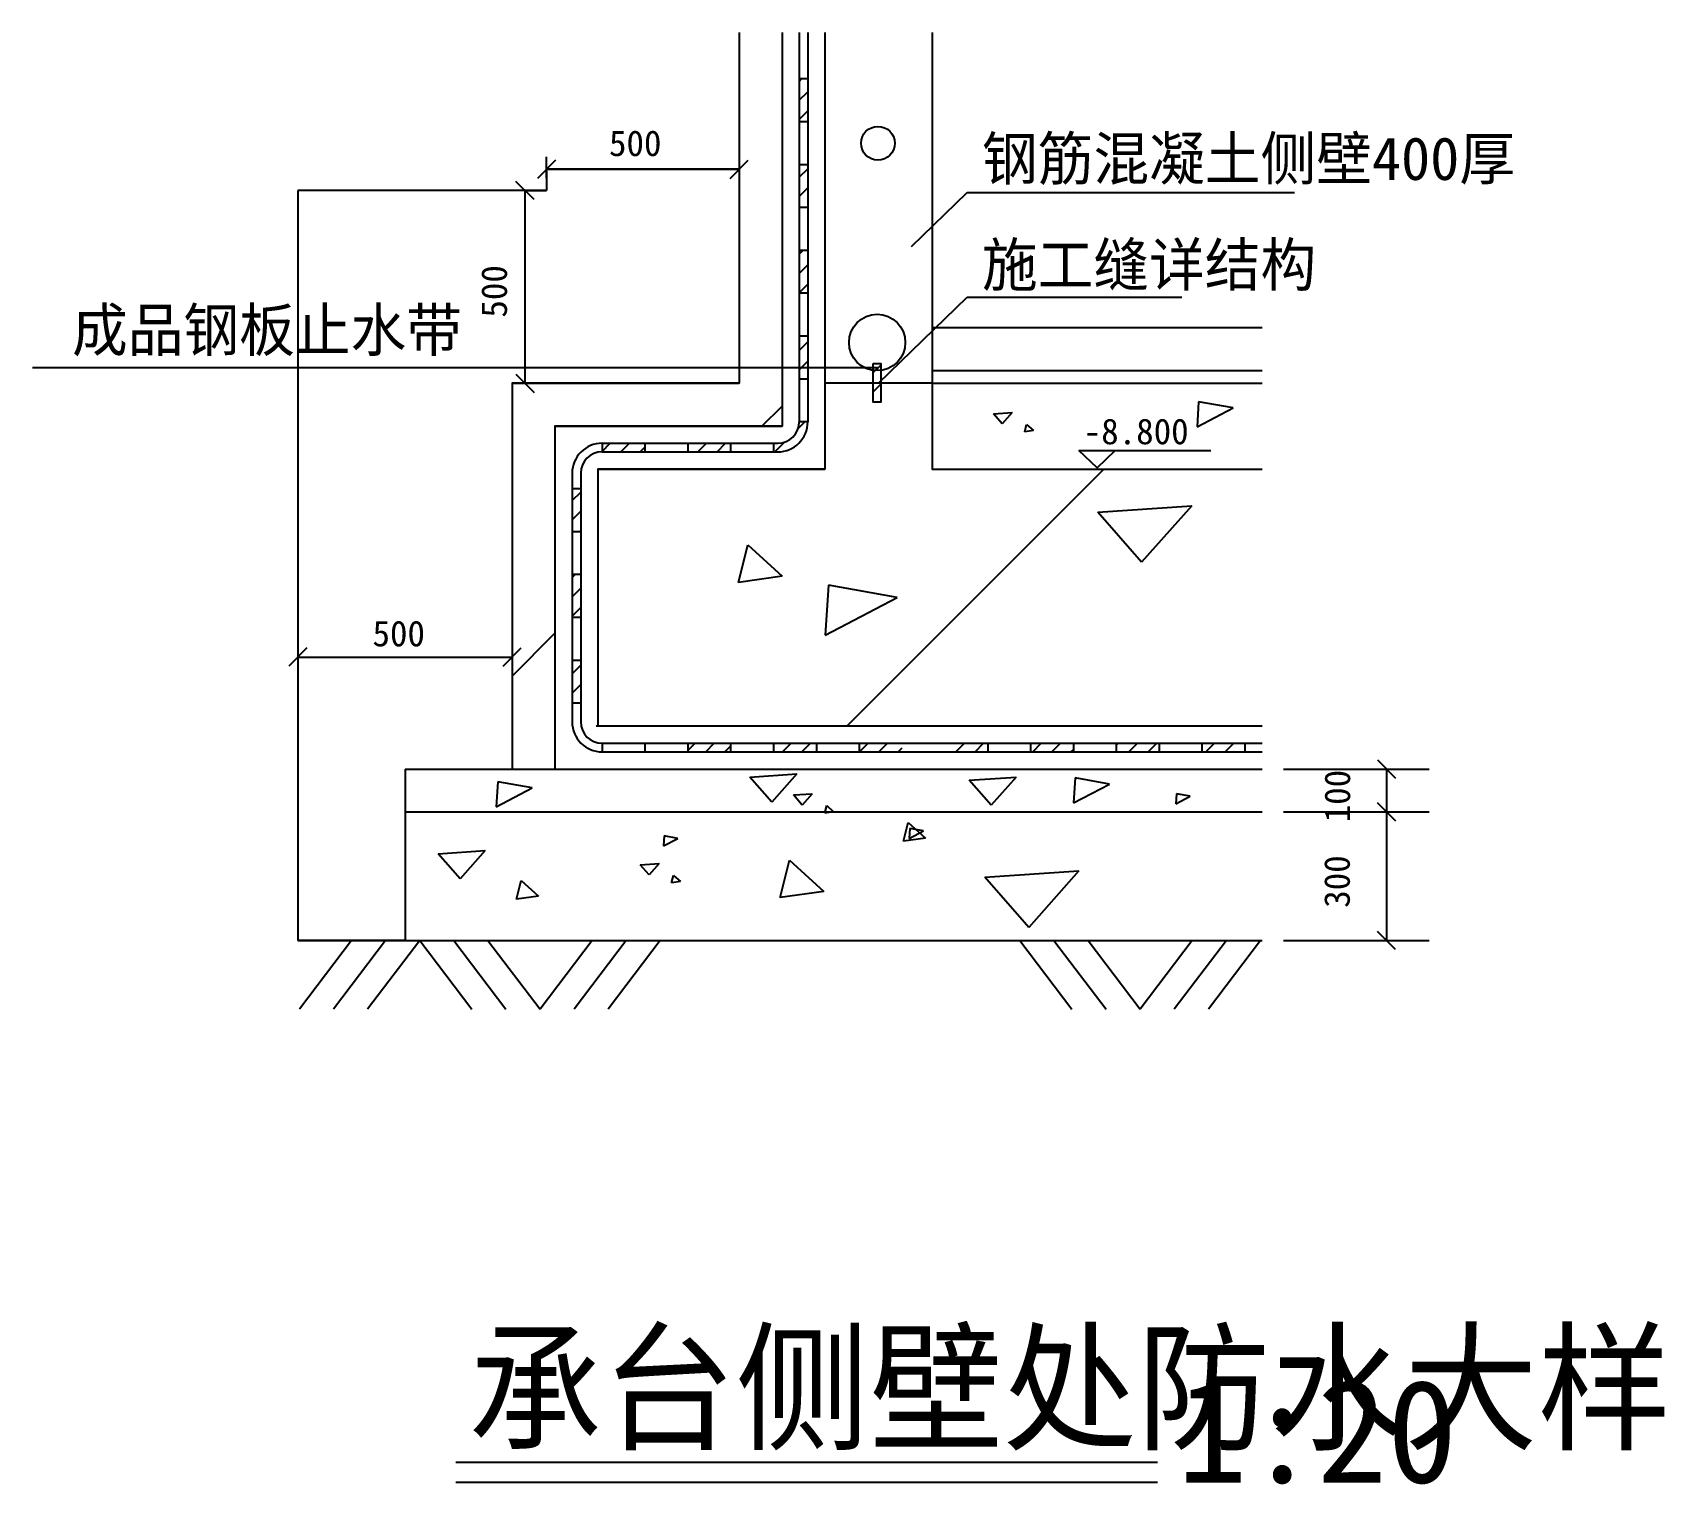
# Model space of a CAD drawing. Header units: metres. Extents: x 3222553 to 3241595, y 2253342 to 2270277.
import ezdxf

# ---------------------------------------------------------------- set-up
doc = ezdxf.new("R2010")
doc.units = ezdxf.units.M
doc.layers.add('PUB_DIM', color=3, linetype='Continuous')

# ---------------------------------------------------------------- blocks, each defined once
blk = doc.blocks.new('DI')
blk.add_lwpolyline([(-70.71, -70.71), (70.71, 70.71)])

msp = doc.modelspace()

# ---------------------------------------------------------------- hatches: boundary and pattern name
h = msp.add_hatch()
h.set_pattern_fill('ANSI31', scale=2500)
h.paths.add_polyline_path([(3231298.53, 2270277.39), (3230798.53, 2270277.39), (3230798.53, 2266186.7), (3228148.53, 2266186.7), (3228148.53, 2261686.7), (3228648.53, 2261686.7), (3228648.53, 2265686.7), (3231298.53, 2265686.7)])
h = msp.add_hatch()
h.set_pattern_fill('ANSI31', scale=9000)
h.paths.add_polyline_path([(3236900.51, 2265186.7), (3233048.53, 2265186.7), (3233048.53, 2270277.39), (3231798.53, 2270277.39), (3231798.53, 2265186.7), (3229148.53, 2265186.7), (3229148.53, 2262186.7), (3236900.51, 2262186.7)])
h = msp.add_hatch()
h.set_pattern_fill('AR-CONC', scale=250)
h.paths.add_polyline_path([(3233048.53, 2270277.39), (3231798.53, 2270277.39), (3231798.53, 2266368.29), (3232263.93, 2266368.29, -0.29), (3232080.03, 2266663.13, -1), (3232736.66, 2266663.13, -0.38), (3232450.66, 2266337.56), (3232450.66, 2266212.97), (3233048.53, 2266791.76)])
h.paths.add_polyline_path([(3232220.05, 2268987.29, -1), (3232614.03, 2268987.29, -1)])
h = msp.add_hatch()
h.set_pattern_fill('ANSI31', scale=50)
h.paths.add_polyline_path([(3228848.53, 2263454.73), (3228948.53, 2263454.73), (3228948.53, 2263954.73), (3228848.53, 2263954.73)])
h.paths.add_polyline_path([(3228948.53, 2264454.73), (3228948.53, 2264954.73), (3228848.53, 2264954.73), (3228848.53, 2264454.73)])
h.paths.add_polyline_path([(3229198.53, 2265486.7), (3229198.53, 2265386.7), (3229698.53, 2265386.7), (3229698.53, 2265486.7)])
h.paths.add_polyline_path([(3230198.53, 2265486.7), (3230198.53, 2265386.7), (3230698.53, 2265386.7), (3230698.53, 2265486.7)])
h.paths.add_polyline_path([(3231598.53, 2265736.7), (3231498.53, 2265736.7, -0.41), (3231248.53, 2265486.7), (3231198.53, 2265486.7), (3231198.53, 2265386.7), (3231248.53, 2265386.7, 0.41)])
h.paths.add_polyline_path([(3231498.53, 2266736.7), (3231498.53, 2266236.7), (3231598.53, 2266236.7), (3231598.53, 2266736.7)])
h.paths.add_polyline_path([(3231498.53, 2267736.7), (3231498.53, 2267236.7), (3231598.53, 2267236.7), (3231598.53, 2267736.7)])
h.paths.add_polyline_path([(3231498.53, 2268736.7), (3231498.53, 2268236.7), (3231598.53, 2268236.7), (3231598.53, 2268736.7)])
h.paths.add_polyline_path([(3231598.53, 2269236.7), (3231598.53, 2269736.7), (3231498.53, 2269736.7), (3231498.53, 2269236.7)])
h.paths.add_polyline_path([(3230698.53, 2261986.7), (3230198.53, 2261986.7), (3230198.53, 2261886.7), (3230698.53, 2261886.7)])
h.paths.add_polyline_path([(3231698.53, 2261986.7), (3231198.53, 2261986.7), (3231198.53, 2261886.7), (3231698.53, 2261886.7)])
h.paths.add_polyline_path([(3232198.53, 2261886.7), (3232698.53, 2261886.7), (3232698.53, 2261986.7), (3232198.53, 2261986.7)])
h.paths.add_polyline_path([(3233198.53, 2261886.7), (3233698.53, 2261886.7), (3233698.53, 2261986.7), (3233198.53, 2261986.7)])
h.paths.add_polyline_path([(3234698.53, 2261986.7), (3234198.53, 2261986.7), (3234198.53, 2261886.7), (3234698.53, 2261886.7)])
h.paths.add_polyline_path([(3235198.53, 2261886.7), (3235698.53, 2261886.7), (3235698.53, 2261986.7), (3235198.53, 2261986.7)])
h.paths.add_polyline_path([(3236198.53, 2261886.7), (3236698.53, 2261886.7), (3236698.53, 2261986.7), (3236198.53, 2261986.7)])
h = msp.add_hatch()
h.set_pattern_fill('AR-SAND', scale=500)
h.paths.add_polyline_path([(3230798.53, 2266186.7), (3230798.53, 2268686.7), (3228548.53, 2268686.7), (3228548.53, 2268436.7), (3228298.53, 2268436.7), (3228298.53, 2266186.7)])
h = msp.add_hatch()
h.set_pattern_fill('ANSI31', scale=50)
h.paths.add_polyline_path([(3232362.23, 2265966.82), (3232450.66, 2265966.82), (3232450.66, 2266186.7), (3232362.23, 2266186.7)])
h.paths.add_polyline_path([(3232450.66, 2266416.01), (3232362.23, 2266416.01), (3232362.23, 2266186.7), (3232450.66, 2266186.7)])
h = msp.add_hatch()
h.set_pattern_fill('AR-CONC', scale=250)
h.paths.add_polyline_path([(3236900.51, 2265186.7), (3233048.53, 2265186.7), (3233048.53, 2266186.7), (3232450.66, 2266186.7), (3232450.66, 2265966.82), (3232362.23, 2265966.82), (3232362.23, 2266186.7), (3231798.53, 2266186.7), (3231798.53, 2265186.7), (3229148.53, 2265186.7), (3229148.53, 2262186.7), (3236900.51, 2262186.7)])
h.paths.add_polyline_path([(3232643.01, 2263686.7), (3231802.02, 2263248.22), (3231838.58, 2263832.86)])
h.paths.add_polyline_path([(3231300.28, 2263934.95), (3230788.37, 2263861.87), (3230898.06, 2264300.35)])
h.paths.add_polyline_path([(3234981.96, 2264683.29), (3236078.91, 2264756.37), (3235493.87, 2264098.65)])
h.paths.add_polyline_path([(3236900.51, 2266186.7), (3233048.53, 2266186.7), (3233048.53, 2265186.7), (3236900.51, 2265186.7)])
h.paths.add_polyline_path([(3235187.32, 2265401.87), (3234974.52, 2265199.42), (3234761.72, 2265401.87)])
h.paths.add_polyline_path([(3234232.91, 2265634.68), (3234130.53, 2265620.07), (3234152.47, 2265707.76)])
h.paths.add_polyline_path([(3233984.27, 2265846.61), (3233867.26, 2265715.07), (3233764.88, 2265832)])
h.paths.add_polyline_path([(3236141.07, 2265679.35), (3236159.35, 2265971.67), (3236561.57, 2265898.59)])
h = msp.add_hatch()
h.set_pattern_fill('ANSI31', scale=50)
h.paths.add_polyline_path([(3228948.53, 2262954.73), (3228848.53, 2262954.73), (3228848.53, 2262454.73), (3228948.53, 2262454.73)])
h = msp.add_hatch()
h.set_pattern_fill('ANSI31', scale=9000)
h.paths.add_polyline_path([(3229198.53, 2261986.7), (3229198.53, 2261886.7), (3229698.53, 2261886.7), (3229698.53, 2261986.7)])

# ---------------------------------------------------------------- linework, layer by layer
for p, q in [((3230798.53, 2270277.39), (3230798.53, 2266186.7)), ((3231298.53, 2270277.39), (3231298.53, 2265686.7)), ((3231498.53, 2270277.39), (3231498.53, 2265736.7)), ((3231598.53, 2270277.39), (3231598.53, 2265736.7)), ((3231798.53, 2270277.39), (3231798.53, 2265186.7)), ((3233048.53, 2270277.39), (3233048.53, 2265186.7)), ((3231598.53, 2269736.7), (3231498.53, 2269736.7)), ((3231598.53, 2269236.7), (3231498.53, 2269236.7)), ((3228548.26, 2268578.93), (3228548.26, 2268828.93)), ((3228548.53, 2268686.7), (3230798.53, 2268686.7)), ((3228548.53, 2268686.7), (3228548.53, 2268436.7)), ((3228568.69, 2268683.35), (3230797.03, 2268683.35)), ((3231598.53, 2268736.7), (3231498.53, 2268736.7)), ((3225648.53, 2268436.7), (3225648.53, 2259686.7)), ((3228298.53, 2268436.7), (3225648.53, 2268436.7)), ((3228548.53, 2268436.7), (3227798.53, 2268436.7)), ((3228298.53, 2268436.7), (3228298.53, 2266186.7)), ((3228298.53, 2268436.7), (3228548.53, 2268436.7)), ((3228298.53, 2268435.2), (3228298.53, 2266188.2)), ((3231598.53, 2268236.7), (3231498.53, 2268236.7)), ((3231598.53, 2267736.7), (3231498.53, 2267736.7)), ((3231598.53, 2267736.7), (3231498.53, 2267736.7)), ((3231598.53, 2267736.7), (3231498.53, 2267736.7)), ((3231598.53, 2267236.7), (3231498.53, 2267236.7)), ((3231598.53, 2266736.7), (3231498.53, 2266736.7)), ((3233048.53, 2266836.7), (3236900.51, 2266836.7)), ((3233048.53, 2266336.7), (3236900.51, 2266336.7)), ((3228148.53, 2266186.7), (3230798.53, 2266186.7)), ((3228148.53, 2266186.7), (3228148.53, 2261686.7)), ((3231598.53, 2266236.7), (3231498.53, 2266236.7)), ((3233048.53, 2266186.7), (3231798.53, 2266186.7)), ((3233048.53, 2266186.7), (3236900.51, 2266186.7)), ((3236159.35, 2265971.67), (3236141.07, 2265679.35)), ((3236561.57, 2265898.59), (3236159.35, 2265971.67)), ((3233764.88, 2265832), (3233984.27, 2265846.61)), ((3233867.26, 2265715.07), (3233764.88, 2265832)), ((3233984.27, 2265846.61), (3233867.26, 2265715.07)), ((3236141.07, 2265679.35), (3236561.57, 2265898.59)), ((3228648.53, 2265686.7), (3231298.53, 2265686.7)), ((3228648.53, 2265686.7), (3228648.53, 2261686.7)), ((3231598.53, 2265736.7), (3231498.53, 2265736.7)), ((3234130.53, 2265620.07), (3234152.47, 2265707.76)), ((3234232.91, 2265634.68), (3234130.53, 2265620.07)), ((3234152.47, 2265707.76), (3234232.91, 2265634.68)), ((3229198.53, 2265486.7), (3231248.53, 2265486.7)), ((3229198.53, 2265486.7), (3229198.53, 2265386.7)), ((3229198.53, 2265386.7), (3231248.53, 2265386.7)), ((3229698.53, 2265486.7), (3229698.53, 2265386.7)), ((3230198.53, 2265486.7), (3230198.53, 2265386.7)), ((3230698.53, 2265486.7), (3230698.53, 2265386.7)), ((3231198.53, 2265486.7), (3231198.53, 2265386.7)), ((3234761.72, 2265401.87), (3236303.26, 2265401.87)), ((3234974.52, 2265199.42), (3234761.72, 2265401.87)), ((3234974.52, 2265199.42), (3235187.32, 2265401.87)), ((3229148.53, 2265186.7), (3231798.53, 2265186.7)), ((3233048.53, 2265186.7), (3236900.51, 2265186.7)), ((3228848.53, 2265136.7), (3228848.53, 2262236.7)), ((3228948.53, 2265136.7), (3228948.53, 2262236.7)), ((3228948.53, 2264954.73), (3228848.53, 2264954.73)), ((3234981.96, 2264683.29), (3236078.91, 2264756.37)), ((3235493.87, 2264098.65), (3234981.96, 2264683.29)), ((3236078.91, 2264756.37), (3235493.87, 2264098.65)), ((3228948.53, 2264454.73), (3228848.53, 2264454.73)), ((3230788.37, 2263861.87), (3230898.06, 2264300.35)), ((3230898.06, 2264300.35), (3231300.28, 2263934.95)), ((3228948.53, 2263954.73), (3228848.53, 2263954.73)), ((3231300.28, 2263934.95), (3230788.37, 2263861.87)), ((3225648.53, 2263811.7), (3225648.53, 2262492.92)), ((3231838.58, 2263832.86), (3231802.02, 2263248.22)), ((3231802.02, 2263248.22), (3232643.01, 2263686.7)), ((3232643.01, 2263686.7), (3231838.58, 2263832.86)), ((3228148.53, 2263626.8), (3228148.53, 2262492.92)), ((3228948.53, 2263454.73), (3228848.53, 2263454.73)), ((3228948.53, 2263454.73), (3228848.53, 2263454.73)), ((3228948.53, 2263454.73), (3228848.53, 2263454.73)), ((3225650.03, 2262992.92), (3228147.03, 2262992.92)), ((3228948.53, 2262954.73), (3228848.53, 2262954.73)), ((3228948.53, 2262454.73), (3228848.53, 2262454.73)), ((3229198.53, 2261986.7), (3236900.51, 2261986.7)), ((3229198.53, 2261986.7), (3229198.53, 2261886.7)), ((3229698.53, 2261986.7), (3229698.53, 2261886.7)), ((3230198.53, 2261986.7), (3230198.53, 2261886.7)), ((3230698.53, 2261986.7), (3230698.53, 2261886.7)), ((3231198.53, 2261986.7), (3231198.53, 2261886.7)), ((3231698.53, 2261986.7), (3231698.53, 2261886.7)), ((3232198.53, 2261986.7), (3232198.53, 2261886.7)), ((3233698.53, 2261986.7), (3233698.53, 2261886.7)), ((3234198.53, 2261986.7), (3234198.53, 2261886.7)), ((3234698.53, 2261986.7), (3234698.53, 2261886.7)), ((3235198.53, 2261986.7), (3235198.53, 2261886.7)), ((3235698.53, 2261986.7), (3235698.53, 2261886.7)), ((3236198.53, 2261986.7), (3236198.53, 2261886.7)), ((3236698.53, 2261986.7), (3236698.53, 2261886.7)), ((3229198.53, 2261886.7), (3236900.51, 2261886.7)), ((3226898.53, 2261686.7), (3236900.51, 2261686.7)), ((3226898.53, 2261686.7), (3226898.53, 2259686.7)), ((3230924.02, 2261593.43), (3231472.49, 2261629.97)), ((3231179.97, 2261301.11), (3230924.02, 2261593.43)), ((3231472.49, 2261629.97), (3231179.97, 2261301.11)), ((3233483.57, 2261556.89), (3234032.04, 2261593.43)), ((3233739.52, 2261264.57), (3233483.57, 2261556.89)), ((3234032.04, 2261593.43), (3233739.52, 2261264.57)), ((3234717.21, 2261583.87), (3234698.92, 2261291.55)), ((3235119.42, 2261510.79), (3234717.21, 2261583.87)), ((3237150.51, 2261686.7), (3238851.8, 2261686.7)), ((3238351.8, 2261688.2), (3238351.8, 2261689.7)), ((3238351.8, 2261686.7), (3238351.8, 2261186.7)), ((3227980.54, 2261538.62), (3227962.25, 2261246.3)), ((3227962.25, 2261246.3), (3228382.75, 2261465.54)), ((3228382.75, 2261465.54), (3227980.54, 2261538.62)), ((3231431.49, 2261384.02), (3231650.88, 2261398.63)), ((3231533.87, 2261267.09), (3231431.49, 2261384.02)), ((3231650.88, 2261398.63), (3231533.87, 2261267.09)), ((3234698.92, 2261291.55), (3235119.42, 2261510.79)), ((3235899.54, 2261398.88), (3235892.23, 2261281.95)), ((3235892.23, 2261281.95), (3236060.43, 2261369.65)), ((3236060.43, 2261369.65), (3235899.54, 2261398.88)), ((3226898.53, 2261186.7), (3236900.51, 2261186.7)), ((3231797.14, 2261172.09), (3231819.07, 2261259.78)), ((3231899.52, 2261186.7), (3231797.14, 2261172.09)), ((3231819.07, 2261259.78), (3231899.52, 2261186.7)), ((3237150.51, 2261186.7), (3238851.8, 2261186.7)), ((3237400.51, 2261186.7), (3238851.8, 2261186.7)), ((3238351.8, 2261188.2), (3238351.8, 2261189.7)), ((3238351.8, 2261186.7), (3238351.8, 2259686.7)), ((3238351.8, 2261185.2), (3238351.8, 2261183.7)), ((3232715.7, 2260844.36), (3232770.55, 2261063.6)), ((3232770.55, 2261063.6), (3232971.66, 2260880.9)), ((3232788.83, 2260994.18), (3232781.52, 2260877.25)), ((3232949.72, 2260964.95), (3232788.83, 2260994.18)), ((3229922.14, 2260906.48), (3229914.82, 2260789.55)), ((3229914.82, 2260789.55), (3230083.02, 2260877.25)), ((3230083.02, 2260877.25), (3229922.14, 2260906.48)), ((3232971.66, 2260880.9), (3232715.7, 2260844.36)), ((3232781.52, 2260877.25), (3232949.72, 2260964.95)), ((3227285.8, 2260698.2), (3227834.28, 2260734.74)), ((3227541.76, 2260405.88), (3227285.8, 2260698.2)), ((3227834.28, 2260734.74), (3227541.76, 2260405.88)), ((3231274.52, 2260186.7), (3231384.21, 2260625.18)), ((3231384.21, 2260625.18), (3231786.43, 2260259.78)), ((3229644.24, 2260570.31), (3229863.63, 2260584.93)), ((3229746.63, 2260453.38), (3229644.24, 2260570.31)), ((3229863.63, 2260584.93), (3229746.63, 2260453.38)), ((3230009.89, 2260358.38), (3230031.83, 2260446.08)), ((3230031.83, 2260446.08), (3230112.28, 2260373)), ((3233666.39, 2260424.15), (3234763.34, 2260497.23)), ((3234178.3, 2259839.51), (3233666.39, 2260424.15)), ((3234763.34, 2260497.23), (3234178.3, 2259839.51)), ((3228199.93, 2260168.37), (3228254.77, 2260387.61)), ((3228254.77, 2260387.61), (3228455.88, 2260204.91)), ((3230112.28, 2260373), (3230009.89, 2260358.38)), ((3231786.43, 2260259.78), (3231274.52, 2260186.7)), ((3228455.88, 2260204.91), (3228199.93, 2260168.37)), ((3225648.53, 2259686.7), (3236900.51, 2259686.7)), ((3226898.53, 2259686.7), (3225648.53, 2259686.7)), ((3237150.51, 2259686.7), (3238851.8, 2259686.7)), ((3238351.8, 2259685.2), (3238351.8, 2259683.7))]:
    msp.add_line(p, q)
for points in [[(3230798.53, 2270277.39), (3230798.53, 2266186.7), (3228148.53, 2266186.7), (3228148.53, 2261686.7)], [(3231298.53, 2270277.39), (3231298.53, 2265700.97), (3231298.53, 2265686.7), (3228648.53, 2265686.7), (3228648.53, 2261686.7)], [(3231798.53, 2270277.39), (3231798.53, 2265186.7), (3229148.53, 2265186.7), (3229148.53, 2262186.7)], [(3233048.53, 2270277.39), (3233048.53, 2265186.7), (3236900.51, 2265186.7)], [(3233048.53, 2266186.7), (3236900.51, 2266186.7)], [(3236900.51, 2262186.7), (3229131.03, 2262186.7)], [(3226898.53, 2261686.7), (3236900.51, 2261686.7)], [(3226898.53, 2261686.7), (3226898.53, 2259686.7)], [(3226898.53, 2261186.7), (3236900.51, 2261186.7)], [(3227491.54, 2253600.92), (3235679.96, 2253600.92)], [(3227491.54, 2253367.51), (3235679.96, 2253367.51)]]:
    msp.add_lwpolyline(points)
msp.add_lwpolyline([(3232362.23, 2266416.01), (3232450.66, 2266416.01), (3232450.66, 2265966.82), (3232362.23, 2265966.82)], close=True)
msp.add_circle((3232408.35, 2266663.13), 328.31)
for centre, radius, start, end in [((3231248.53, 2265736.7), 350, 270, 360), ((3231248.53, 2265736.7), 250, 270, 360), ((3229198.53, 2265136.7), 350, 90, 180), ((3229198.53, 2265136.7), 250, 90, 180), ((3229198.53, 2262236.7), 350, 180, 270), ((3229198.53, 2262236.7), 250, 180, 270)]:
    msp.add_arc(centre, radius, start, end)
at = {"layer": 'PUB_DIM'}
for p, q in [((3232810.43, 2267783.2), (3233460.25, 2268412.29)), ((3233460.25, 2268412.29), (3237280.15, 2268412.29)), ((3232423.53, 2266186.7), (3233460.25, 2267190.35)), ((3233460.25, 2267190.35), (3235963.11, 2267190.35)), ((3232411.31, 2266368.29), (3222553.14, 2266368.29)), ((3226273.53, 2259686.7), (3225665.92, 2258886.55)), ((3226671.73, 2259686.7), (3226064.13, 2258886.55)), ((3227069.94, 2259686.7), (3226462.33, 2258886.55)), ((3227069.94, 2259686.7), (3227677.54, 2258886.55)), ((3227468.14, 2259686.7), (3228075.74, 2258886.55)), ((3227866.34, 2259686.7), (3228473.95, 2258886.55)), ((3229081.55, 2259686.7), (3228473.95, 2258886.55)), ((3229479.75, 2259686.7), (3228872.15, 2258886.55)), ((3229877.96, 2259686.7), (3229270.35, 2258886.55)), ((3234073.54, 2259686.7), (3234681.14, 2258886.55)), ((3234471.74, 2259686.7), (3235079.34, 2258886.55)), ((3234869.94, 2259686.7), (3235477.55, 2258886.55)), ((3236085.15, 2259686.7), (3235477.55, 2258886.55)), ((3236483.35, 2259686.7), (3235875.75, 2258886.55)), ((3236881.56, 2259686.7), (3236273.95, 2258886.55))]:
    msp.add_line(p, q, dxfattribs=at)
msp.add_circle((3232417.04, 2268987.29), 196.99, dxfattribs=at)

# ---------------------------------------------------------------- block references
at = {"xscale": 1.5, "yscale": 1.5, "zscale": 1.5}
for p, rotation in [((3228549.91, 2268683.35), 180), ((3228298.53, 2268436.7), 90), ((3228298.53, 2266186.7), 270), ((3225648.53, 2262992.92), 180), ((3238351.8, 2261686.7), 270), ((3238351.8, 2261186.7), 90), ((3238351.8, 2261186.7), 270), ((3238351.8, 2259686.7), 90)]:
    msp.add_blockref('DI', p, dxfattribs=dict(at, rotation=rotation))
for p in [(3230798.53, 2268683.35), (3228148.53, 2262992.92)]:
    msp.add_blockref('DI', p, dxfattribs=at)

# ---------------------------------------------------------------- texts
for s, height, p in [('500', 300, (3229278.93, 2268837.42)), ('钢筋混凝土侧壁400厚', 500, (3233631.48, 2268558.82)), ('施工缝详结构', 500, (3233631.48, 2267319.46)), ('成品钢板止水带', 500, (3223012.86, 2266559.74)), ('-8.800', 300, (3234818.8, 2265475.8)), ('500', 300, (3226519.14, 2263117.84)), ('承台侧壁处防水大样', 1200, (3227637.23, 2253868.46)), ('1:20', 1200, (3235910.45, 2253361.47))]:
    msp.add_text(s, height=height).set_placement(p)
for s, p in [('500', (3228088.25, 2266953)), ('100', (3237927.63, 2261065.2)), ('300', (3237923.76, 2260068.16))]:
    msp.add_text(s, height=300, rotation=90).set_placement(p)

doc.saveas('drawing.dxf')
